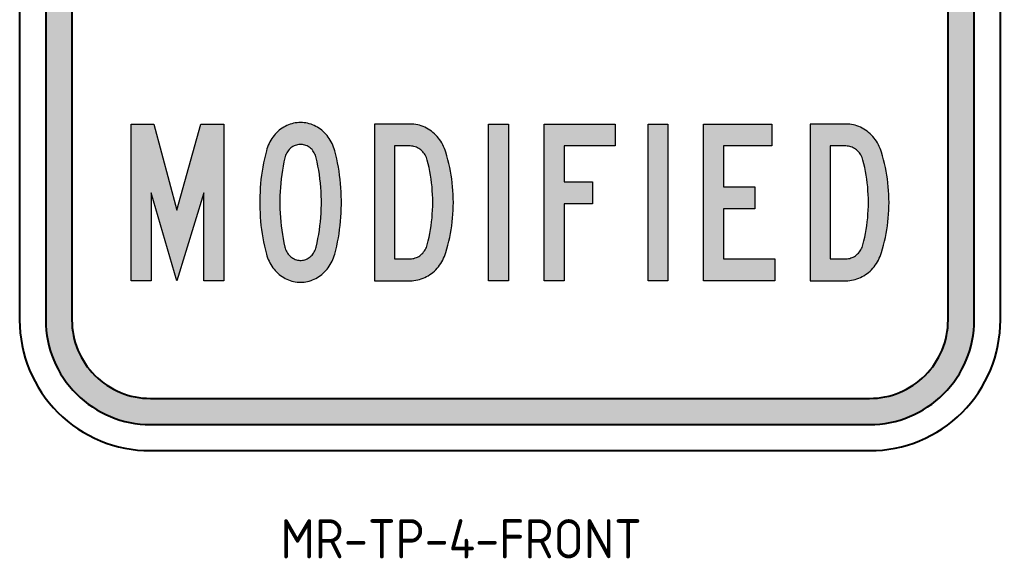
# Model space of a CAD drawing. Extents: x 35.4 to 110.4, y 107.4 to 195.6.
# Drawn here: x 35.4 to 110.4, y 107.4 to 148.6 of the extents above; entities that cross this region are included whole.
import ezdxf

# ---------------------------------------------------------------- set-up
doc = ezdxf.new("R2010")
doc.units = 0
doc.header["$LTSCALE"] = 12
doc.header["$MEASUREMENT"] = 0
doc.layers.get('0').update_dxf_attribs({"linetype": 'CONTINUOUS'})
doc.layers.add('L25', color=1, linetype='CONTINUOUS')
doc.layers.add('L35', color=3, linetype='CONTINUOUS')
doc.styles.add('ISO', font='iso')

msp = doc.modelspace()

# ---------------------------------------------------------------- hatches: boundary and pattern name
at = {"layer": 'L25'}
h = msp.add_hatch(color=256, dxfattribs=at)
edge = h.paths.add_edge_path()
edge.add_line((45.41, 117.607), (100.41, 117.607))
edge.add_arc((100.41, 125.607), 8, 270, 360)
edge.add_line((108.41, 125.607), (108.41, 185.607))
edge.add_arc((100.41, 185.607), 8, 0, 90)
edge.add_line((100.41, 193.607), (45.41, 193.607))
edge.add_arc((45.41, 185.607), 8, 90, 180)
edge.add_line((37.41, 185.607), (37.41, 125.607))
edge.add_arc((45.41, 125.607), 8, 180, 270)
edge = h.paths.add_edge_path(flags=16)
edge.add_line((45.41, 119.607), (100.41, 119.607))
edge.add_arc((100.41, 125.607), 6, 270, 360)
edge.add_line((106.41, 125.607), (106.41, 185.607))
edge.add_arc((100.41, 185.607), 6, 0, 90)
edge.add_line((100.41, 191.607), (45.41, 191.607))
edge.add_arc((45.41, 185.607), 6, 90, 180)
edge.add_line((39.41, 185.607), (39.41, 125.607))
edge.add_arc((45.41, 125.607), 6, 180, 270)
h = msp.add_hatch(color=256, dxfattribs=at)
h.paths.add_polyline_path([(97.399, 130.296), (98.597, 130.296), (98.693, 130.296), (98.789, 130.313), (98.885, 130.33), (98.981, 130.358), (99.071, 130.392), (99.161, 130.432), (99.246, 130.482), (99.331, 130.533), (99.41, 130.595), (99.489, 130.663), (99.557, 130.737), (99.625, 130.816), (99.687, 130.9), (99.743, 130.985), (99.789, 131.076), (99.834, 131.172), (99.873, 131.273), (99.902, 131.375), (99.975, 131.663), (100.037, 131.951), (100.099, 132.245), (100.15, 132.539), (100.195, 132.832), (100.235, 133.126), (100.263, 133.42), (100.286, 133.719), (100.308, 134.019), (100.314, 134.318), (100.32, 134.612), (100.314, 134.911), (100.308, 135.211), (100.286, 135.51), (100.263, 135.804), (100.235, 136.103), (100.195, 136.397), (100.15, 136.691), (100.099, 136.984), (100.037, 137.278), (99.975, 137.566), (99.902, 137.854), (99.873, 137.956), (99.834, 138.052), (99.789, 138.148), (99.743, 138.244), (99.687, 138.329), (99.625, 138.413), (99.557, 138.493), (99.489, 138.566), (99.41, 138.634), (99.331, 138.69), (99.246, 138.747), (99.161, 138.798), (99.071, 138.837), (98.981, 138.871), (98.885, 138.899), (98.789, 138.916), (98.693, 138.928), (98.597, 138.933), (97.399, 138.933)], flags=16)
h.paths.add_polyline_path([(95.874, 128.613), (98.597, 128.613), (98.738, 128.618), (98.885, 128.63), (99.026, 128.652), (99.167, 128.675), (99.303, 128.714), (99.444, 128.754), (99.58, 128.805), (99.715, 128.861), (99.845, 128.929), (99.969, 129.002), (100.094, 129.081), (100.212, 129.166), (100.331, 129.257), (100.444, 129.353), (100.551, 129.46), (100.653, 129.573), (100.749, 129.686), (100.845, 129.805), (100.93, 129.934), (101.009, 130.064), (101.082, 130.2), (101.15, 130.336), (101.212, 130.482), (101.269, 130.624), (101.319, 130.776), (101.404, 131.059), (101.483, 131.347), (101.551, 131.64), (101.619, 131.928), (101.675, 132.222), (101.726, 132.522), (101.771, 132.815), (101.811, 133.115), (101.839, 133.414), (101.862, 133.714), (101.879, 134.013), (101.89, 134.312), (101.896, 134.612), (101.89, 134.917), (101.879, 135.216), (101.862, 135.516), (101.839, 135.815), (101.811, 136.114), (101.771, 136.414), (101.726, 136.707), (101.675, 137.001), (101.619, 137.295), (101.551, 137.589), (101.483, 137.877), (101.404, 138.171), (101.319, 138.453), (101.269, 138.6), (101.212, 138.747), (101.15, 138.888), (101.082, 139.029), (101.009, 139.165), (100.93, 139.295), (100.845, 139.419), (100.749, 139.543), (100.653, 139.656), (100.551, 139.769), (100.444, 139.871), (100.331, 139.973), (100.212, 140.063), (100.094, 140.148), (99.969, 140.227), (99.845, 140.3), (99.715, 140.362), (99.58, 140.424), (99.444, 140.475), (99.303, 140.515), (99.167, 140.549), (99.026, 140.577), (98.885, 140.6), (98.738, 140.611), (98.597, 140.611), (95.874, 140.611)])
h.paths.add_polyline_path([(87.705, 128.613), (87.705, 140.611), (92.936, 140.611), (92.936, 138.933), (89.231, 138.933), (89.231, 135.815), (91.626, 135.815), (91.626, 134.132), (89.231, 134.132), (89.231, 130.296), (93.151, 130.296), (93.151, 128.613)])
h.paths.add_polyline_path([(83.463, 128.613), (83.463, 140.611), (84.988, 140.611), (84.988, 128.613)])
h.paths.add_polyline_path([(75.515, 128.613), (75.515, 140.611), (80.955, 140.611), (80.955, 138.933), (77.04, 138.933), (77.04, 136.176), (79.215, 136.176), (79.215, 134.493), (77.04, 134.493), (77.04, 128.613)])
h.paths.add_polyline_path([(71.267, 128.613), (71.267, 140.611), (72.792, 140.611), (72.792, 128.613)])
h.paths.add_polyline_path([(64.082, 130.296), (65.279, 130.296), (65.375, 130.296), (65.471, 130.313), (65.567, 130.33), (65.663, 130.358), (65.754, 130.392), (65.844, 130.432), (65.929, 130.482), (66.014, 130.533), (66.093, 130.595), (66.172, 130.663), (66.24, 130.737), (66.307, 130.816), (66.37, 130.9), (66.426, 130.985), (66.471, 131.076), (66.516, 131.172), (66.556, 131.273), (66.584, 131.375), (66.658, 131.663), (66.72, 131.951), (66.782, 132.245), (66.833, 132.539), (66.878, 132.832), (66.917, 133.126), (66.946, 133.42), (66.968, 133.719), (66.985, 134.019), (66.997, 134.318), (67.002, 134.612), (66.997, 134.911), (66.985, 135.211), (66.968, 135.51), (66.946, 135.804), (66.917, 136.103), (66.878, 136.397), (66.833, 136.691), (66.782, 136.984), (66.72, 137.278), (66.658, 137.566), (66.584, 137.854), (66.556, 137.956), (66.516, 138.052), (66.471, 138.148), (66.426, 138.244), (66.37, 138.329), (66.307, 138.413), (66.24, 138.493), (66.172, 138.566), (66.093, 138.634), (66.014, 138.69), (65.929, 138.747), (65.844, 138.798), (65.754, 138.837), (65.663, 138.871), (65.567, 138.899), (65.471, 138.916), (65.375, 138.928), (65.279, 138.933), (64.082, 138.933)], flags=16)
h.paths.add_polyline_path([(62.557, 128.613), (65.279, 128.613), (65.421, 128.618), (65.562, 128.63), (65.709, 128.652), (65.85, 128.675), (65.985, 128.714), (66.127, 128.754), (66.262, 128.805), (66.392, 128.861), (66.528, 128.929), (66.652, 129.002), (66.776, 129.081), (66.895, 129.166), (67.014, 129.257), (67.126, 129.353), (67.234, 129.46), (67.336, 129.573), (67.432, 129.686), (67.522, 129.805), (67.612, 129.934), (67.691, 130.064), (67.765, 130.2), (67.833, 130.336), (67.895, 130.482), (67.951, 130.624), (68.002, 130.776), (68.087, 131.059), (68.16, 131.347), (68.234, 131.64), (68.301, 131.928), (68.358, 132.222), (68.409, 132.522), (68.454, 132.815), (68.488, 133.115), (68.522, 133.414), (68.544, 133.714), (68.561, 134.013), (68.573, 134.312), (68.578, 134.612), (68.573, 134.917), (68.561, 135.216), (68.544, 135.516), (68.522, 135.815), (68.488, 136.114), (68.454, 136.414), (68.409, 136.707), (68.358, 137.001), (68.301, 137.295), (68.234, 137.589), (68.16, 137.877), (68.087, 138.171), (68.002, 138.453), (67.951, 138.6), (67.895, 138.747), (67.833, 138.888), (67.765, 139.029), (67.691, 139.165), (67.612, 139.295), (67.522, 139.419), (67.432, 139.543), (67.336, 139.656), (67.234, 139.769), (67.126, 139.871), (67.014, 139.973), (66.895, 140.063), (66.776, 140.148), (66.652, 140.227), (66.528, 140.3), (66.392, 140.362), (66.262, 140.424), (66.127, 140.475), (65.985, 140.515), (65.85, 140.549), (65.709, 140.577), (65.562, 140.6), (65.421, 140.611), (65.279, 140.611), (62.557, 140.611)])
h.paths.add_polyline_path([(58.094, 131.194), (58.162, 131.516), (58.224, 131.838), (58.286, 132.16), (58.331, 132.482), (58.376, 132.81), (58.41, 133.137), (58.438, 133.465), (58.461, 133.793), (58.478, 134.12), (58.484, 134.448), (58.484, 134.781), (58.478, 135.109), (58.461, 135.436), (58.438, 135.764), (58.41, 136.092), (58.376, 136.419), (58.331, 136.747), (58.286, 137.069), (58.224, 137.391), (58.162, 137.713), (58.094, 138.035), (58.066, 138.131), (58.032, 138.227), (57.992, 138.317), (57.947, 138.408), (57.896, 138.493), (57.834, 138.572), (57.772, 138.651), (57.704, 138.718), (57.631, 138.781), (57.557, 138.843), (57.478, 138.894), (57.393, 138.939), (57.303, 138.973), (57.218, 139.007), (57.128, 139.029), (57.032, 139.046), (56.941, 139.052), (56.845, 139.052), (56.755, 139.046), (56.665, 139.029), (56.574, 139.007), (56.484, 138.973), (56.399, 138.939), (56.314, 138.894), (56.235, 138.843), (56.156, 138.781), (56.083, 138.718), (56.015, 138.651), (55.953, 138.572), (55.896, 138.493), (55.846, 138.408), (55.795, 138.317), (55.755, 138.227), (55.721, 138.131), (55.699, 138.035), (55.625, 137.713), (55.563, 137.391), (55.507, 137.069), (55.456, 136.747), (55.416, 136.419), (55.377, 136.092), (55.349, 135.764), (55.326, 135.436), (55.315, 135.109), (55.309, 134.781), (55.309, 134.448), (55.315, 134.12), (55.326, 133.793), (55.349, 133.465), (55.377, 133.137), (55.416, 132.81), (55.456, 132.482), (55.507, 132.16), (55.563, 131.838), (55.625, 131.516), (55.699, 131.194), (55.721, 131.098), (55.755, 131.002), (55.795, 130.906), (55.846, 130.821), (55.896, 130.737), (55.953, 130.652), (56.015, 130.578), (56.083, 130.511), (56.156, 130.443), (56.235, 130.386), (56.314, 130.336), (56.399, 130.29), (56.484, 130.251), (56.574, 130.223), (56.665, 130.2), (56.755, 130.183), (56.845, 130.177), (56.941, 130.177), (57.032, 130.183), (57.128, 130.2), (57.218, 130.223), (57.303, 130.251), (57.393, 130.29), (57.478, 130.336), (57.557, 130.386), (57.631, 130.443), (57.704, 130.511), (57.772, 130.578), (57.834, 130.652), (57.896, 130.737), (57.947, 130.821), (57.992, 130.906), (58.032, 131.002), (58.066, 131.098)], flags=16)
h.paths.add_polyline_path([(59.506, 130.652), (59.585, 130.963), (59.659, 131.273), (59.721, 131.59), (59.783, 131.9), (59.834, 132.217), (59.879, 132.533), (59.918, 132.855), (59.952, 133.171), (59.975, 133.493), (59.998, 133.81), (60.009, 134.132), (60.015, 134.454), (60.015, 134.776), (60.009, 135.098), (59.998, 135.414), (59.975, 135.736), (59.952, 136.058), (59.918, 136.374), (59.879, 136.691), (59.834, 137.013), (59.783, 137.323), (59.721, 137.64), (59.659, 137.956), (59.585, 138.267), (59.506, 138.572), (59.467, 138.713), (59.421, 138.854), (59.365, 138.99), (59.308, 139.125), (59.241, 139.249), (59.167, 139.379), (59.094, 139.498), (59.009, 139.617), (58.924, 139.73), (58.828, 139.837), (58.732, 139.939), (58.631, 140.04), (58.529, 140.131), (58.416, 140.215), (58.303, 140.295), (58.184, 140.368), (58.066, 140.436), (57.941, 140.498), (57.817, 140.549), (57.693, 140.6), (57.563, 140.639), (57.427, 140.667), (57.297, 140.696), (57.162, 140.713), (57.032, 140.724), (56.896, 140.73), (56.761, 140.724), (56.625, 140.713), (56.49, 140.696), (56.36, 140.667), (56.23, 140.639), (56.1, 140.6), (55.97, 140.549), (55.846, 140.498), (55.721, 140.436), (55.603, 140.368), (55.484, 140.295), (55.371, 140.215), (55.264, 140.131), (55.156, 140.04), (55.055, 139.939), (54.959, 139.837), (54.868, 139.73), (54.778, 139.617), (54.699, 139.498), (54.62, 139.379), (54.546, 139.249), (54.484, 139.125), (54.422, 138.99), (54.371, 138.854), (54.32, 138.713), (54.281, 138.572), (54.202, 138.267), (54.134, 137.956), (54.066, 137.64), (54.01, 137.323), (53.959, 137.013), (53.908, 136.691), (53.868, 136.374), (53.84, 136.058), (53.812, 135.736), (53.795, 135.414), (53.778, 135.098), (53.772, 134.776), (53.772, 134.454), (53.778, 134.132), (53.795, 133.81), (53.812, 133.493), (53.84, 133.171), (53.868, 132.855), (53.908, 132.533), (53.959, 132.217), (54.01, 131.9), (54.066, 131.59), (54.134, 131.273), (54.202, 130.963), (54.281, 130.652), (54.32, 130.511), (54.371, 130.375), (54.422, 130.239), (54.484, 130.104), (54.546, 129.974), (54.62, 129.85), (54.699, 129.725), (54.778, 129.612), (54.868, 129.499), (54.959, 129.392), (55.055, 129.285), (55.156, 129.189), (55.264, 129.098), (55.371, 129.014), (55.484, 128.935), (55.603, 128.861), (55.721, 128.793), (55.846, 128.731), (55.97, 128.68), (56.1, 128.63), (56.23, 128.59), (56.36, 128.556), (56.49, 128.533), (56.625, 128.517), (56.761, 128.505), (56.896, 128.5), (57.032, 128.505), (57.162, 128.517), (57.297, 128.533), (57.427, 128.556), (57.563, 128.59), (57.693, 128.63), (57.817, 128.68), (57.941, 128.731), (58.066, 128.793), (58.184, 128.861), (58.303, 128.935), (58.416, 129.014), (58.529, 129.098), (58.631, 129.189), (58.732, 129.285), (58.828, 129.392), (58.924, 129.499), (59.009, 129.612), (59.094, 129.725), (59.167, 129.85), (59.241, 129.974), (59.308, 130.104), (59.365, 130.239), (59.421, 130.375), (59.467, 130.511)])
h.paths.add_polyline_path([(43.938, 128.613), (43.938, 140.611), (45.678, 140.611), (47.423, 134.013), (49.27, 140.611), (51.016, 140.611), (51.016, 128.613), (49.491, 128.613), (49.491, 135.335), (47.423, 128.613), (45.463, 135.335), (45.463, 128.613)])

# ---------------------------------------------------------------- linework, layer by layer
at = {"color": 1, "lineweight": 0}
for points in [[(43.938, 128.613), (43.938, 140.611), (45.678, 140.611), (47.423, 134.013), (49.27, 140.611), (51.016, 140.611), (51.016, 128.613), (49.491, 128.613), (49.491, 135.335), (47.423, 128.613), (45.463, 135.335), (45.463, 128.613), (43.938, 128.613), (43.938, 128.613)], [(59.506, 130.652), (59.585, 130.963), (59.659, 131.273), (59.721, 131.59), (59.783, 131.9), (59.834, 132.217), (59.879, 132.533), (59.918, 132.855), (59.952, 133.171), (59.975, 133.493), (59.998, 133.81), (60.009, 134.132), (60.015, 134.454), (60.015, 134.776), (60.009, 135.098), (59.998, 135.414), (59.975, 135.736), (59.952, 136.058), (59.918, 136.374), (59.879, 136.691), (59.834, 137.013), (59.783, 137.323), (59.721, 137.64), (59.659, 137.956), (59.585, 138.267), (59.506, 138.572), (59.467, 138.713), (59.421, 138.854), (59.365, 138.99), (59.308, 139.125), (59.241, 139.249), (59.167, 139.379), (59.094, 139.498), (59.009, 139.617), (58.924, 139.73), (58.828, 139.837), (58.732, 139.939), (58.631, 140.04), (58.529, 140.131), (58.416, 140.215), (58.303, 140.295), (58.184, 140.368), (58.066, 140.436), (57.941, 140.498), (57.817, 140.549), (57.693, 140.6), (57.563, 140.639), (57.427, 140.667), (57.297, 140.696), (57.162, 140.713), (57.032, 140.724), (56.896, 140.73), (56.761, 140.724), (56.625, 140.713), (56.49, 140.696), (56.36, 140.667), (56.23, 140.639), (56.1, 140.6), (55.97, 140.549), (55.846, 140.498), (55.721, 140.436), (55.603, 140.368), (55.484, 140.295), (55.371, 140.215), (55.264, 140.131), (55.156, 140.04), (55.055, 139.939), (54.959, 139.837), (54.868, 139.73), (54.778, 139.617), (54.699, 139.498), (54.62, 139.379), (54.546, 139.249), (54.484, 139.125), (54.422, 138.99), (54.371, 138.854), (54.32, 138.713), (54.281, 138.572), (54.202, 138.267), (54.134, 137.956), (54.066, 137.64), (54.01, 137.323), (53.959, 137.013), (53.908, 136.691), (53.868, 136.374), (53.84, 136.058), (53.812, 135.736), (53.795, 135.414), (53.778, 135.098), (53.772, 134.776), (53.772, 134.454), (53.778, 134.132), (53.795, 133.81), (53.812, 133.493), (53.84, 133.171), (53.868, 132.855), (53.908, 132.533), (53.959, 132.217), (54.01, 131.9), (54.066, 131.59), (54.134, 131.273), (54.202, 130.963), (54.281, 130.652), (54.32, 130.511), (54.371, 130.375), (54.422, 130.239), (54.484, 130.104), (54.546, 129.974), (54.62, 129.85), (54.699, 129.725), (54.778, 129.612), (54.868, 129.499), (54.959, 129.392), (55.055, 129.285), (55.156, 129.189), (55.264, 129.098), (55.371, 129.014), (55.484, 128.935), (55.603, 128.861), (55.721, 128.793), (55.846, 128.731), (55.97, 128.68), (56.1, 128.63), (56.23, 128.59), (56.36, 128.556), (56.49, 128.533), (56.625, 128.517), (56.761, 128.505), (56.896, 128.5), (57.032, 128.505), (57.162, 128.517), (57.297, 128.533), (57.427, 128.556), (57.563, 128.59), (57.693, 128.63), (57.817, 128.68), (57.941, 128.731), (58.066, 128.793), (58.184, 128.861), (58.303, 128.935), (58.416, 129.014), (58.529, 129.098), (58.631, 129.189), (58.732, 129.285), (58.828, 129.392), (58.924, 129.499), (59.009, 129.612), (59.094, 129.725), (59.167, 129.85), (59.241, 129.974), (59.308, 130.104), (59.365, 130.239), (59.421, 130.375), (59.467, 130.511), (59.506, 130.652), (59.506, 130.652)], [(62.557, 128.613), (65.279, 128.613), (65.421, 128.618), (65.562, 128.63), (65.709, 128.652), (65.85, 128.675), (65.985, 128.714), (66.127, 128.754), (66.262, 128.805), (66.392, 128.861), (66.528, 128.929), (66.652, 129.002), (66.776, 129.081), (66.895, 129.166), (67.014, 129.257), (67.126, 129.353), (67.234, 129.46), (67.336, 129.573), (67.432, 129.686), (67.522, 129.805), (67.612, 129.934), (67.691, 130.064), (67.765, 130.2), (67.833, 130.336), (67.895, 130.482), (67.951, 130.624), (68.002, 130.776), (68.087, 131.059), (68.16, 131.347), (68.234, 131.64), (68.301, 131.928), (68.358, 132.222), (68.409, 132.522), (68.454, 132.815), (68.488, 133.115), (68.522, 133.414), (68.544, 133.714), (68.561, 134.013), (68.573, 134.312), (68.578, 134.612), (68.573, 134.917), (68.561, 135.216), (68.544, 135.516), (68.522, 135.815), (68.488, 136.114), (68.454, 136.414), (68.409, 136.707), (68.358, 137.001), (68.301, 137.295), (68.234, 137.589), (68.16, 137.877), (68.087, 138.171), (68.002, 138.453), (67.951, 138.6), (67.895, 138.747), (67.833, 138.888), (67.765, 139.029), (67.691, 139.165), (67.612, 139.295), (67.522, 139.419), (67.432, 139.543), (67.336, 139.656), (67.234, 139.769), (67.126, 139.871), (67.014, 139.973), (66.895, 140.063), (66.776, 140.148), (66.652, 140.227), (66.528, 140.3), (66.392, 140.362), (66.262, 140.424), (66.127, 140.475), (65.985, 140.515), (65.85, 140.549), (65.709, 140.577), (65.562, 140.6), (65.421, 140.611), (65.279, 140.611), (62.557, 140.611), (62.557, 128.613), (62.557, 128.613)], [(71.267, 128.613), (71.267, 140.611), (72.792, 140.611), (72.792, 128.613), (71.267, 128.613), (71.267, 128.613)], [(75.515, 128.613), (75.515, 140.611), (80.955, 140.611), (80.955, 138.933), (77.04, 138.933), (77.04, 136.176), (79.215, 136.176), (79.215, 134.493), (77.04, 134.493), (77.04, 128.613), (75.515, 128.613), (75.515, 128.613)], [(83.463, 128.613), (83.463, 140.611), (84.988, 140.611), (84.988, 128.613), (83.463, 128.613), (83.463, 128.613)], [(87.705, 128.613), (87.705, 140.611), (92.936, 140.611), (92.936, 138.933), (89.231, 138.933), (89.231, 135.815), (91.626, 135.815), (91.626, 134.132), (89.231, 134.132), (89.231, 130.296), (93.151, 130.296), (93.151, 128.613), (87.705, 128.613), (87.705, 128.613)], [(95.874, 128.613), (98.597, 128.613), (98.738, 128.618), (98.885, 128.63), (99.026, 128.652), (99.167, 128.675), (99.303, 128.714), (99.444, 128.754), (99.58, 128.805), (99.715, 128.861), (99.845, 128.929), (99.969, 129.002), (100.094, 129.081), (100.212, 129.166), (100.331, 129.257), (100.444, 129.353), (100.551, 129.46), (100.653, 129.573), (100.749, 129.686), (100.845, 129.805), (100.93, 129.934), (101.009, 130.064), (101.082, 130.2), (101.15, 130.336), (101.212, 130.482), (101.269, 130.624), (101.319, 130.776), (101.404, 131.059), (101.483, 131.347), (101.551, 131.64), (101.619, 131.928), (101.675, 132.222), (101.726, 132.522), (101.771, 132.815), (101.811, 133.115), (101.839, 133.414), (101.862, 133.714), (101.879, 134.013), (101.89, 134.312), (101.896, 134.612), (101.89, 134.917), (101.879, 135.216), (101.862, 135.516), (101.839, 135.815), (101.811, 136.114), (101.771, 136.414), (101.726, 136.707), (101.675, 137.001), (101.619, 137.295), (101.551, 137.589), (101.483, 137.877), (101.404, 138.171), (101.319, 138.453), (101.269, 138.6), (101.212, 138.747), (101.15, 138.888), (101.082, 139.029), (101.009, 139.165), (100.93, 139.295), (100.845, 139.419), (100.749, 139.543), (100.653, 139.656), (100.551, 139.769), (100.444, 139.871), (100.331, 139.973), (100.212, 140.063), (100.094, 140.148), (99.969, 140.227), (99.845, 140.3), (99.715, 140.362), (99.58, 140.424), (99.444, 140.475), (99.303, 140.515), (99.167, 140.549), (99.026, 140.577), (98.885, 140.6), (98.738, 140.611), (98.597, 140.611), (95.874, 140.611), (95.874, 128.613), (95.874, 128.613)], [(58.094, 131.194), (58.162, 131.516), (58.224, 131.838), (58.286, 132.16), (58.331, 132.482), (58.376, 132.81), (58.41, 133.137), (58.438, 133.465), (58.461, 133.793), (58.478, 134.12), (58.484, 134.448), (58.484, 134.781), (58.478, 135.109), (58.461, 135.436), (58.438, 135.764), (58.41, 136.092), (58.376, 136.419), (58.331, 136.747), (58.286, 137.069), (58.224, 137.391), (58.162, 137.713), (58.094, 138.035), (58.066, 138.131), (58.032, 138.227), (57.992, 138.317), (57.947, 138.408), (57.896, 138.493), (57.834, 138.572), (57.772, 138.651), (57.704, 138.718), (57.631, 138.781), (57.557, 138.843), (57.478, 138.894), (57.393, 138.939), (57.303, 138.973), (57.218, 139.007), (57.128, 139.029), (57.032, 139.046), (56.941, 139.052), (56.845, 139.052), (56.755, 139.046), (56.665, 139.029), (56.574, 139.007), (56.484, 138.973), (56.399, 138.939), (56.314, 138.894), (56.235, 138.843), (56.156, 138.781), (56.083, 138.718), (56.015, 138.651), (55.953, 138.572), (55.896, 138.493), (55.846, 138.408), (55.795, 138.317), (55.755, 138.227), (55.721, 138.131), (55.699, 138.035), (55.625, 137.713), (55.563, 137.391), (55.507, 137.069), (55.456, 136.747), (55.416, 136.419), (55.377, 136.092), (55.349, 135.764), (55.326, 135.436), (55.315, 135.109), (55.309, 134.781), (55.309, 134.448), (55.315, 134.12), (55.326, 133.793), (55.349, 133.465), (55.377, 133.137), (55.416, 132.81), (55.456, 132.482), (55.507, 132.16), (55.563, 131.838), (55.625, 131.516), (55.699, 131.194), (55.721, 131.098), (55.755, 131.002), (55.795, 130.906), (55.846, 130.821), (55.896, 130.737), (55.953, 130.652), (56.015, 130.578), (56.083, 130.511), (56.156, 130.443), (56.235, 130.386), (56.314, 130.336), (56.399, 130.29), (56.484, 130.251), (56.574, 130.223), (56.665, 130.2), (56.755, 130.183), (56.845, 130.177), (56.941, 130.177), (57.032, 130.183), (57.128, 130.2), (57.218, 130.223), (57.303, 130.251), (57.393, 130.29), (57.478, 130.336), (57.557, 130.386), (57.631, 130.443), (57.704, 130.511), (57.772, 130.578), (57.834, 130.652), (57.896, 130.737), (57.947, 130.821), (57.992, 130.906), (58.032, 131.002), (58.066, 131.098), (58.094, 131.194), (58.094, 131.194)], [(64.082, 130.296), (65.279, 130.296), (65.375, 130.296), (65.471, 130.313), (65.567, 130.33), (65.663, 130.358), (65.754, 130.392), (65.844, 130.432), (65.929, 130.482), (66.014, 130.533), (66.093, 130.595), (66.172, 130.663), (66.24, 130.737), (66.307, 130.816), (66.37, 130.9), (66.426, 130.985), (66.471, 131.076), (66.516, 131.172), (66.556, 131.273), (66.584, 131.375), (66.658, 131.663), (66.72, 131.951), (66.782, 132.245), (66.833, 132.539), (66.878, 132.832), (66.917, 133.126), (66.946, 133.42), (66.968, 133.719), (66.985, 134.019), (66.997, 134.318), (67.002, 134.612), (66.997, 134.911), (66.985, 135.211), (66.968, 135.51), (66.946, 135.804), (66.917, 136.103), (66.878, 136.397), (66.833, 136.691), (66.782, 136.984), (66.72, 137.278), (66.658, 137.566), (66.584, 137.854), (66.556, 137.956), (66.516, 138.052), (66.471, 138.148), (66.426, 138.244), (66.37, 138.329), (66.307, 138.413), (66.24, 138.493), (66.172, 138.566), (66.093, 138.634), (66.014, 138.69), (65.929, 138.747), (65.844, 138.798), (65.754, 138.837), (65.663, 138.871), (65.567, 138.899), (65.471, 138.916), (65.375, 138.928), (65.279, 138.933), (64.082, 138.933), (64.082, 130.296), (64.082, 130.296)], [(97.399, 130.296), (98.597, 130.296), (98.693, 130.296), (98.789, 130.313), (98.885, 130.33), (98.981, 130.358), (99.071, 130.392), (99.161, 130.432), (99.246, 130.482), (99.331, 130.533), (99.41, 130.595), (99.489, 130.663), (99.557, 130.737), (99.625, 130.816), (99.687, 130.9), (99.743, 130.985), (99.789, 131.076), (99.834, 131.172), (99.873, 131.273), (99.902, 131.375), (99.975, 131.663), (100.037, 131.951), (100.099, 132.245), (100.15, 132.539), (100.195, 132.832), (100.235, 133.126), (100.263, 133.42), (100.286, 133.719), (100.308, 134.019), (100.314, 134.318), (100.32, 134.612), (100.314, 134.911), (100.308, 135.211), (100.286, 135.51), (100.263, 135.804), (100.235, 136.103), (100.195, 136.397), (100.15, 136.691), (100.099, 136.984), (100.037, 137.278), (99.975, 137.566), (99.902, 137.854), (99.873, 137.956), (99.834, 138.052), (99.789, 138.148), (99.743, 138.244), (99.687, 138.329), (99.625, 138.413), (99.557, 138.493), (99.489, 138.566), (99.41, 138.634), (99.331, 138.69), (99.246, 138.747), (99.161, 138.798), (99.071, 138.837), (98.981, 138.871), (98.885, 138.899), (98.789, 138.916), (98.693, 138.928), (98.597, 138.933), (97.399, 138.933), (97.399, 130.296), (97.399, 130.296)]]:
    msp.add_lwpolyline(points, dxfattribs=at)
at = {"layer": 'L35'}
for points in [[(45.41, 115.607), (100.41, 115.607, 0.414214), (110.41, 125.607), (110.41, 185.607, 0.414214), (100.41, 195.607), (45.41, 195.607, 0.414214), (35.41, 185.607), (35.41, 125.607, 0.414214)], [(45.41, 117.607), (100.41, 117.607, 0.414214), (108.41, 125.607), (108.41, 185.607, 0.414214), (100.41, 193.607), (45.41, 193.607, 0.414214), (37.41, 185.607), (37.41, 125.607, 0.414214)], [(45.41, 119.607), (100.41, 119.607, 0.414214), (106.41, 125.607), (106.41, 185.607, 0.414214), (100.41, 191.607), (45.41, 191.607, 0.414214), (39.41, 185.607), (39.41, 125.607, 0.414214)]]:
    msp.add_lwpolyline(points, format="xyb", close=True, dxfattribs=at)

# ---------------------------------------------------------------- texts
at = {"layer": 'L35', "style": 'ISO'}
msp.add_text('MR-TP-4-FRONT', height=3, dxfattribs=at).set_placement((55.354, 107.358))

doc.saveas('drawing.dxf')
